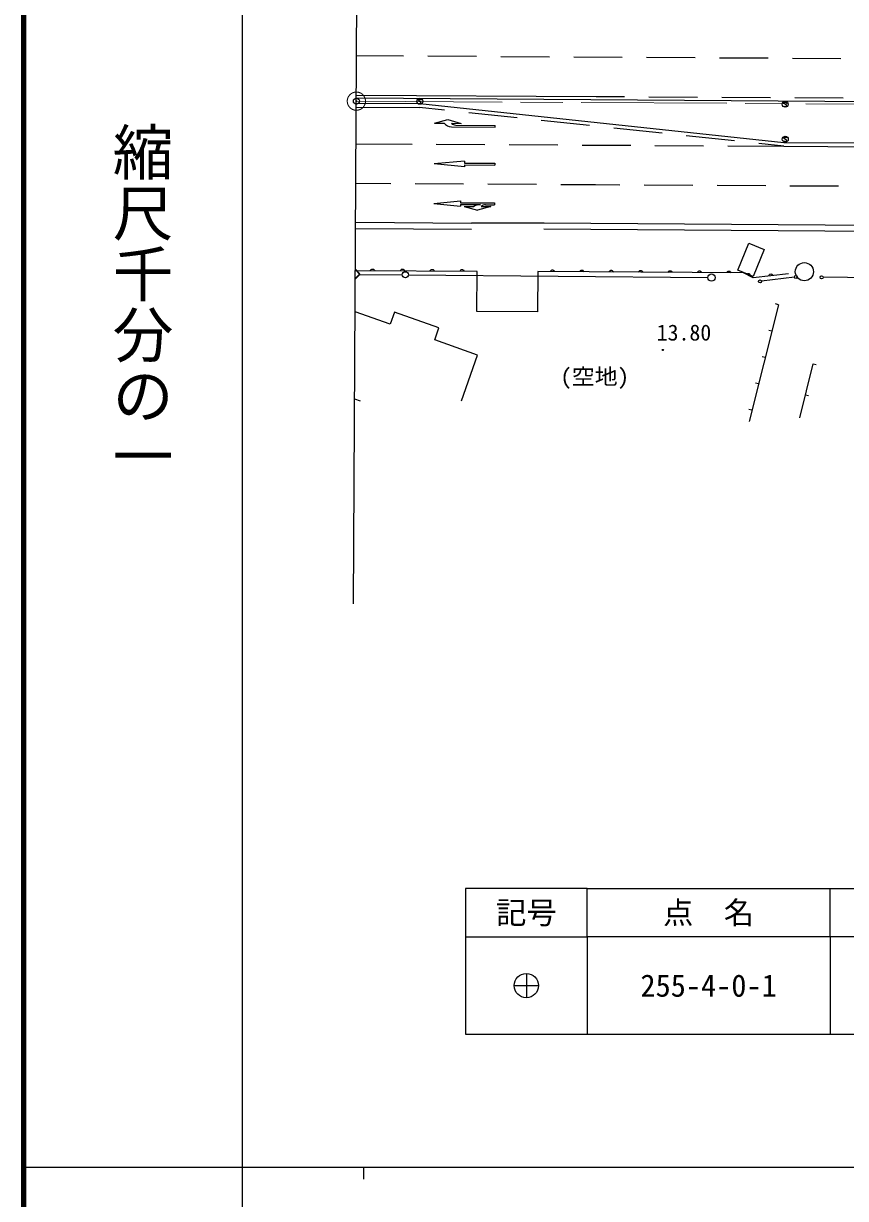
# Model space of a CAD drawing. Units: millimetres at full size, sheet at 1:1000; details may follow other scales. Extents: x 40000 to 680000, y 20000 to 380000.
# Drawn here: x 40000 to 107666, y 202409 to 299093 of the extents above; entities that cross this region are included whole.
import ezdxf
from ezdxf.enums import TextEntityAlignment as Align

# ---------------------------------------------------------------- set-up
doc = ezdxf.new("R2010")
doc.units = ezdxf.units.MM
doc.header["$LTSCALE"] = 1000
doc.header["$PDMODE"] = 32
doc.header["$PDSIZE"] = 500
doc.linetypes.add('CHAIN', pattern=[18.5, 12, -1.5, 3.5, -1.5])
for name, color, linetype, lineweight in [('M-BGD', 7, 'Continuous', 25), ('M-BMK', 2, 'CHAIN', 13), ('M-BMK-OTRS', 5, 'Continuous', 25), ('M-BMK-ROW', 30, 'Continuous', 25), ('M-BMK-SRVR', 3, 'Continuous', 25), ('M-STR-STRC', 7, 'Continuous', 25), ('M-TTL', 2, 'Continuous', 140), ('M-TTL-BAND', 7, 'Continuous', 25)]:
    doc.layers.add(name, color=color, linetype=linetype, lineweight=lineweight)
doc.layers.add('M-OTRS', color=6, linetype='Continuous')
doc.styles.add('@ＭＳ ゴシック', font='')
doc.styles.add('ＭＳ ゴシック', font='')
doc.styles.get('@ＭＳ ゴシック').set_extended_font_data('@MS Gothic')
doc.styles.get('ＭＳ ゴシック').set_extended_font_data('MS Gothic')

msp = doc.modelspace()

# ---------------------------------------------------------------- linework, layer by layer
at = {"layer": 'M-BGD'}
for p, q in [((67404, 292975), (112862, 292667)), ((72625, 292470), (67401, 292499)), ((72535, 292784), (72538, 292814)), ((72545, 292752), (72535, 292784)), ((72538, 292814), (72548, 292837)), ((72559, 292729), (72545, 292752)), ((72545, 292538), (72559, 292523)), ((72548, 292837), (72566, 292859)), ((72694, 292648), (72559, 292729)), ((72559, 292523), (72577, 292514)), ((72566, 292859), (72605, 292870)), ((72577, 292514), (72603, 292508)), ((72603, 292508), (72642, 292508)), ((72605, 292870), (72662, 292869)), ((102596, 289277), (72625, 292470)), ((72642, 292508), (72675, 292516)), ((72662, 292869), (72687, 292864)), ((72675, 292516), (72703, 292534)), ((72687, 292864), (72710, 292853)), ((72711, 292634), (72694, 292648)), ((72703, 292534), (72719, 292561)), ((72710, 292853), (72730, 292833)), ((72720, 292609), (72711, 292634)), ((72719, 292561), (72721, 292590)), ((72721, 292590), (72720, 292609)), ((72730, 292833), (72747, 292804)), ((102611, 292538), (102615, 292568)), ((102621, 292506), (102611, 292538)), ((102615, 292568), (102624, 292591)), ((102635, 292483), (102621, 292506)), ((102621, 292292), (102635, 292277)), ((102624, 292591), (102642, 292613)), ((102770, 292402), (102635, 292483)), ((102635, 292277), (102653, 292268)), ((102642, 292613), (102681, 292624)), ((102653, 292268), (102679, 292262)), ((102679, 292262), (102718, 292262)), ((102681, 292624), (102738, 292622)), ((102718, 292262), (102751, 292270)), ((102738, 292622), (102763, 292618)), ((102751, 292270), (102779, 292288)), ((102763, 292618), (102787, 292606)), ((102787, 292388), (102770, 292402)), ((102779, 292288), (102796, 292315)), ((102787, 292606), (102806, 292587)), ((102797, 292362), (102787, 292388)), ((102796, 292315), (102797, 292344)), ((102797, 292344), (102797, 292362)), ((102806, 292587), (102823, 292558)), ((142806, 289049), (102596, 289277)), ((102616, 289660), (102619, 289690)), ((102625, 289628), (102616, 289660)), ((102619, 289690), (102628, 289713)), ((102640, 289605), (102625, 289628)), ((102626, 289414), (102639, 289399)), ((102628, 289713), (102646, 289735)), ((102639, 289399), (102658, 289390)), ((102775, 289524), (102640, 289605)), ((102646, 289735), (102685, 289746)), ((102658, 289390), (102684, 289384)), ((102684, 289384), (102723, 289384)), ((102685, 289746), (102743, 289745)), ((102723, 289384), (102756, 289392)), ((102743, 289745), (102768, 289740)), ((102756, 289392), (102783, 289410)), ((102768, 289740), (102791, 289729)), ((102792, 289510), (102775, 289524)), ((102783, 289410), (102800, 289437)), ((102791, 289729), (102811, 289709)), ((102801, 289485), (102792, 289510)), ((102800, 289437), (102802, 289466)), ((102802, 289466), (102801, 289485)), ((102811, 289709), (102828, 289680)), ((67341, 282233), (76880, 282173)), ((176047, 281544), (82845, 282157)), ((98803, 278808), (99711, 281016)), ((99711, 281016), (100982, 280493)), ((100982, 280493), (100074, 278285)), ((77335, 278697), (67321, 278753)), ((68560, 278746), (68574, 278786)), ((68574, 278786), (68596, 278820)), ((68596, 278820), (68629, 278859)), ((68629, 278859), (68668, 278880)), ((68668, 278880), (68709, 278892)), ((68709, 278892), (68763, 278891)), ((68763, 278891), (68804, 278879)), ((68804, 278879), (68843, 278858)), ((68843, 278858), (68876, 278819)), ((68876, 278819), (68897, 278785)), ((68897, 278785), (68910, 278744)), ((71017, 278732), (71032, 278773)), ((71032, 278773), (71053, 278807)), ((71053, 278807), (71086, 278845)), ((71086, 278845), (71125, 278866)), ((71125, 278866), (71166, 278878)), ((71166, 278878), (71220, 278877)), ((71220, 278877), (71261, 278865)), ((71261, 278865), (71300, 278844)), ((71300, 278844), (71334, 278805)), ((71334, 278805), (71354, 278771)), ((71354, 278771), (71367, 278731)), ((73475, 278719), (73489, 278759)), ((73489, 278759), (73510, 278793)), ((73510, 278793), (73544, 278831)), ((73544, 278831), (73582, 278852)), ((73582, 278852), (73623, 278864)), ((73623, 278864), (73678, 278864)), ((73678, 278864), (73719, 278851)), ((73719, 278851), (73757, 278830)), ((73757, 278830), (73791, 278791)), ((73791, 278791), (73812, 278757)), ((73812, 278757), (73825, 278717)), ((75932, 278705), (75946, 278745)), ((75946, 278745), (75967, 278779)), ((75967, 278779), (76001, 278817)), ((76001, 278817), (76039, 278838)), ((76039, 278838), (76081, 278850)), ((76081, 278850), (76135, 278850)), ((76135, 278850), (76176, 278837)), ((76176, 278837), (76214, 278816)), ((76214, 278816), (76248, 278777)), ((76248, 278777), (76269, 278743)), ((76269, 278743), (76282, 278703)), ((77314, 275408), (77335, 278697)), ((82334, 278677), (82309, 275381)), ((99276, 278567), (82334, 278677)), ((83369, 278670), (83384, 278710)), ((83384, 278710), (83405, 278744)), ((83405, 278744), (83438, 278782)), ((83438, 278782), (83477, 278803)), ((83477, 278803), (83518, 278815)), ((83518, 278815), (83572, 278815)), ((83572, 278815), (83613, 278802)), ((83613, 278802), (83652, 278781)), ((83652, 278781), (83686, 278742)), ((83686, 278742), (83706, 278708)), ((83706, 278708), (83719, 278668)), ((85790, 278654), (85804, 278694)), ((85804, 278694), (85825, 278728)), ((85825, 278728), (85859, 278767)), ((85859, 278767), (85897, 278787)), ((85897, 278787), (85938, 278799)), ((85938, 278799), (85993, 278799)), ((85993, 278799), (86034, 278787)), ((86034, 278787), (86072, 278765)), ((86072, 278765), (86106, 278727)), ((86106, 278727), (86127, 278692)), ((86127, 278692), (86140, 278652)), ((88210, 278639), (88224, 278679)), ((88224, 278679), (88245, 278713)), ((88245, 278713), (88279, 278751)), ((88279, 278751), (88317, 278772)), ((88317, 278772), (88359, 278784)), ((88359, 278784), (88413, 278783)), ((88413, 278783), (88454, 278771)), ((88454, 278771), (88492, 278750)), ((88492, 278750), (88526, 278711)), ((88526, 278711), (88547, 278677)), ((88547, 278677), (88560, 278636)), ((90630, 278623), (90644, 278663)), ((90644, 278663), (90666, 278697)), ((90666, 278697), (90699, 278736)), ((90699, 278736), (90738, 278756)), ((90738, 278756), (90779, 278768)), ((90779, 278768), (90833, 278768)), ((90833, 278768), (90874, 278755)), ((90874, 278755), (90913, 278734)), ((90913, 278734), (90946, 278695)), ((90946, 278695), (90967, 278661)), ((90967, 278661), (90980, 278621)), ((93050, 278607), (93065, 278648)), ((93065, 278648), (93086, 278682)), ((93086, 278682), (93119, 278720)), ((93119, 278720), (93158, 278741)), ((93158, 278741), (93199, 278753)), ((93199, 278753), (93253, 278752)), ((93253, 278752), (93294, 278740)), ((93294, 278740), (93333, 278719)), ((93333, 278719), (93367, 278680)), ((93367, 278680), (93387, 278646)), ((93387, 278646), (93400, 278605)), ((95470, 278592), (95485, 278632)), ((95485, 278632), (95506, 278666)), ((95506, 278666), (95539, 278704)), ((95539, 278704), (95578, 278725)), ((95578, 278725), (95619, 278737)), ((95619, 278737), (95674, 278737)), ((95674, 278737), (95715, 278724)), ((95715, 278724), (95753, 278703)), ((95753, 278703), (95787, 278664)), ((95787, 278664), (95808, 278630)), ((95808, 278630), (95820, 278590)), ((97891, 278576), (97905, 278616)), ((97905, 278616), (97926, 278650)), ((97926, 278650), (97960, 278689)), ((97960, 278689), (97998, 278709)), ((97998, 278709), (98040, 278721)), ((98040, 278721), (98094, 278721)), ((98094, 278721), (98135, 278709)), ((98135, 278709), (98173, 278687)), ((98173, 278687), (98207, 278649)), ((98207, 278649), (98228, 278614)), ((98228, 278614), (98241, 278574)), ((100074, 278285), (98803, 278808)), ((100051, 278172), (99276, 278567)), ((99507, 278449), (99538, 278479)), ((99538, 278479), (99572, 278500)), ((99572, 278500), (99620, 278519)), ((99620, 278519), (99663, 278520)), ((99663, 278520), (99706, 278512)), ((99706, 278512), (99754, 278488)), ((99754, 278488), (99785, 278458)), ((99785, 278458), (99810, 278422)), ((102984, 278498), (100051, 278172)), ((101399, 278436), (101435, 278461)), ((101435, 278461), (101474, 278477)), ((101474, 278477), (101528, 278483)), ((101528, 278483), (101570, 278476)), ((101570, 278476), (101611, 278459)), ((101611, 278459), (101649, 278425)), ((99810, 278422), (99823, 278372)), ((99826, 278332), (99819, 278290)), ((99823, 278372), (99826, 278332)), ((103458, 278216), (100757, 277886)), ((101343, 278316), (101353, 278357)), ((101353, 278357), (101370, 278394)), ((101370, 278394), (101399, 278436)), ((101649, 278425), (101674, 278393)), ((101674, 278393), (101691, 278355)), ((111576, 278165), (105827, 278208)), ((102141, 275952), (99730, 266339)), ((102141, 275952), (101899, 276013)), ((70173, 274342), (67301, 275360)), ((70530, 275347), (70173, 274342)), ((74203, 274044), (70530, 275347)), ((82309, 275381), (77314, 275408)), ((73853, 273056), (74203, 274044)), ((101596, 273780), (101354, 273841)), ((77386, 271803), (73853, 273056)), ((76063, 268057), (77386, 271803)), ((101051, 271608), (100809, 271669)), ((103918, 266658), (105013, 271087)), ((105013, 271087), (105256, 271027)), ((100506, 269436), (100264, 269496)), ((67260, 268200), (67727, 268036)), ((104384, 268545), (104627, 268485)), ((99961, 267264), (99719, 267324))]:
    msp.add_line(p, q, dxfattribs=at)
for centre, radius in [((72626, 292698), 249), ((102702, 292452), 249), ((102707, 289574), 249), ((104278, 278668), 746), ((100632, 277871), 124), ((103582, 278231), 124), ((105702, 278209), 124), ((92625, 272230), 50), ((92625, 272230), 43.8), ((92625, 272230), 37.5), ((92625, 272230), 31.3), ((92625, 272230), 25), ((92625, 272230), 18.8), ((92625, 272230), 12.5), ((92625, 272230), 6.2)]:
    msp.add_circle(centre, radius, dxfattribs=at)
at = {"layer": 'M-BMK'}
msp.add_line((67402, 292703), (367397, 290958), dxfattribs=at)
msp.add_circle((67402, 292703), 750, dxfattribs=at)
at = {"layer": 'M-BMK-OTRS'}
msp.add_line((67162, 251327), (67618, 329821), dxfattribs=at)
at = {"layer": 'M-BMK-ROW'}
for p, q in [((67690, 278450), (71183, 278419)), ((71683, 278414), (96340, 278185))]:
    msp.add_line(p, q, dxfattribs=at)
for points in [[(67322, 278823), (67327, 278829), (67694, 278446), (67317, 278085)], [(67322, 278873), (67327, 278879), (67694, 278496), (67318, 278135)]]:
    msp.add_lwpolyline(points, dxfattribs=at)
for centre, radius in [((71433, 278416), 250), ((96640, 278182), 300)]:
    msp.add_circle(centre, radius, dxfattribs=at)
at = {"layer": 'M-BMK-SRVR'}
for p, q in [((86395, 227929), (76395, 227929)), ((76395, 227929), (76395, 223929)), ((86395, 223929), (86395, 227929)), ((86395, 227929), (106395, 227929)), ((106395, 223929), (106395, 227929)), ((106395, 227929), (120395, 227929)), ((76395, 223929), (86395, 223929)), ((76395, 223929), (76395, 215929)), ((106395, 223929), (86395, 223929)), ((86395, 223929), (86395, 215929)), ((120395, 223929), (106395, 223929)), ((106395, 223929), (106395, 215929)), ((81395, 220929), (81395, 218929)), ((80395, 219929), (82395, 219929)), ((76395, 215929), (86395, 215929)), ((86395, 215929), (106395, 215929)), ((106395, 215929), (120395, 215929))]:
    msp.add_line(p, q, dxfattribs=at)
msp.add_circle((81395, 219929), 1000, dxfattribs=at)
at = {"layer": 'M-OTRS'}
msp.add_point((67402, 292703), dxfattribs=at)
at = {"layer": 'M-STR-STRC'}
for p, q in [((67424, 296453), (71291, 296431)), ((73291, 296419), (77291, 296396)), ((79291, 296384), (83291, 296361)), ((85291, 296350), (89291, 296326)), ((91291, 296315), (95291, 296291)), ((97291, 296280), (101290, 296256)), ((103290, 296245), (107290, 296222)), ((67405, 293204), (87139, 293089)), ((87139, 293089), (89486, 293075)), ((91486, 293063), (95486, 293040)), ((97486, 293029), (101486, 293005)), ((103486, 292994), (107486, 292970)), ((67399, 292204), (72599, 292173)), ((74663, 291955), (72599, 292173)), ((73821, 290891), (74923, 291185)), ((74923, 291185), (76021, 290878)), ((80629, 291323), (76652, 291744)), ((86596, 290691), (82618, 291113)), ((73821, 290891), (74621, 290887)), ((75219, 290583), (78819, 290562)), ((75221, 290883), (76021, 290878)), ((75577, 290731), (78820, 290712)), ((78819, 290562), (78820, 290712)), ((92563, 290060), (88585, 290481)), ((67382, 289204), (71982, 289177)), ((73982, 289165), (77982, 289142)), ((79982, 289130), (83982, 289107)), ((85982, 289095), (89982, 289072)), ((98529, 289428), (94552, 289849)), ((102581, 288999), (100518, 289217)), ((91982, 289061), (95982, 289037)), ((97981, 289026), (102581, 288999)), ((102581, 288999), (176270, 288570)), ((76303, 287752), (73802, 287541)), ((76300, 287302), (73802, 287541)), ((76301, 287452), (76300, 287302)), ((76301, 287452), (78801, 287437)), ((76303, 287752), (76302, 287602)), ((76302, 287602), (78802, 287587)), ((78802, 287587), (78801, 287437)), ((67363, 285954), (70230, 285937)), ((72230, 285925), (76230, 285902)), ((78230, 285890), (82230, 285867)), ((84230, 285856), (87097, 285839)), ((87097, 285839), (89096, 285827)), ((91096, 285816), (95096, 285792)), ((97096, 285781), (101096, 285757)), ((103096, 285746), (107096, 285723)), ((73783, 284291), (75984, 284500)), ((73783, 284291), (75981, 284050)), ((75984, 284500), (75983, 284350)), ((75983, 284350), (78783, 284330)), ((78783, 284330), (78782, 284180)), ((75982, 284200), (75981, 284050)), ((75982, 284200), (77609, 284188)), ((76281, 284048), (77379, 283740)), ((76281, 284048), (77081, 284042)), ((78481, 284032), (77379, 283740)), ((77681, 284038), (78481, 284032)), ((78039, 284185), (78782, 284180)), ((67344, 282733), (76883, 282673)), ((82849, 282657), (76883, 282673)), ((176050, 282044), (82849, 282657))]:
    msp.add_line(p, q, dxfattribs=at)
for centre, radius, start, end in [((75346, 291575), 1000, 223.50415, 262.69911), ((75580, 291231), 500, 224.09368, 269.66668), ((77601, 283188), 1000, 89.57927, 121.3676), ((78035, 283685), 500, 89.57927, 135.15227)]:
    msp.add_arc(centre, radius, start, end, dxfattribs=at)
at = {"layer": 'M-TTL'}
msp.add_line((40000, 380000), (40000, 20000), dxfattribs=at)
at = {"layer": 'M-TTL-BAND'}
for p, q in [((58000, 370000), (58000, 20000)), ((40000, 205000), (579000, 205000)), ((68000, 205000), (68000, 204000))]:
    msp.add_line(p, q, dxfattribs=at)

# ---------------------------------------------------------------- texts
at = {"layer": 'M-BGD', "style": 'ＭＳ ゴシック'}
msp.add_text('13.80', height=1320, dxfattribs=at).set_placement((92124, 272607), align=Align.BOTTOM_LEFT)
at = {"layer": 'M-BGD', "style": 'ＭＳ ゴシック', "width": 1.05}
msp.add_text('(空地)', height=1320, dxfattribs=at).set_placement((84186, 268987), align=Align.BOTTOM_LEFT)
at = {"layer": 'M-BMK-SRVR', "style": 'ＭＳ ゴシック'}
for s, p in [('記号', (81395, 225929)), ('点\u3000名', (96395, 225929)), ('255-4-0-1', (96395, 219929))]:
    msp.add_text(s, height=1833, dxfattribs=at).set_placement(p, align=Align.MIDDLE_CENTER)
at = {"layer": 'M-TTL-BAND', "style": '@ＭＳ ゴシック'}
msp.add_text('縮尺千分の一', height=3666, rotation=270, dxfattribs=at).set_placement((49777, 261030), align=Align.MIDDLE_RIGHT)

doc.saveas('drawing.dxf')
